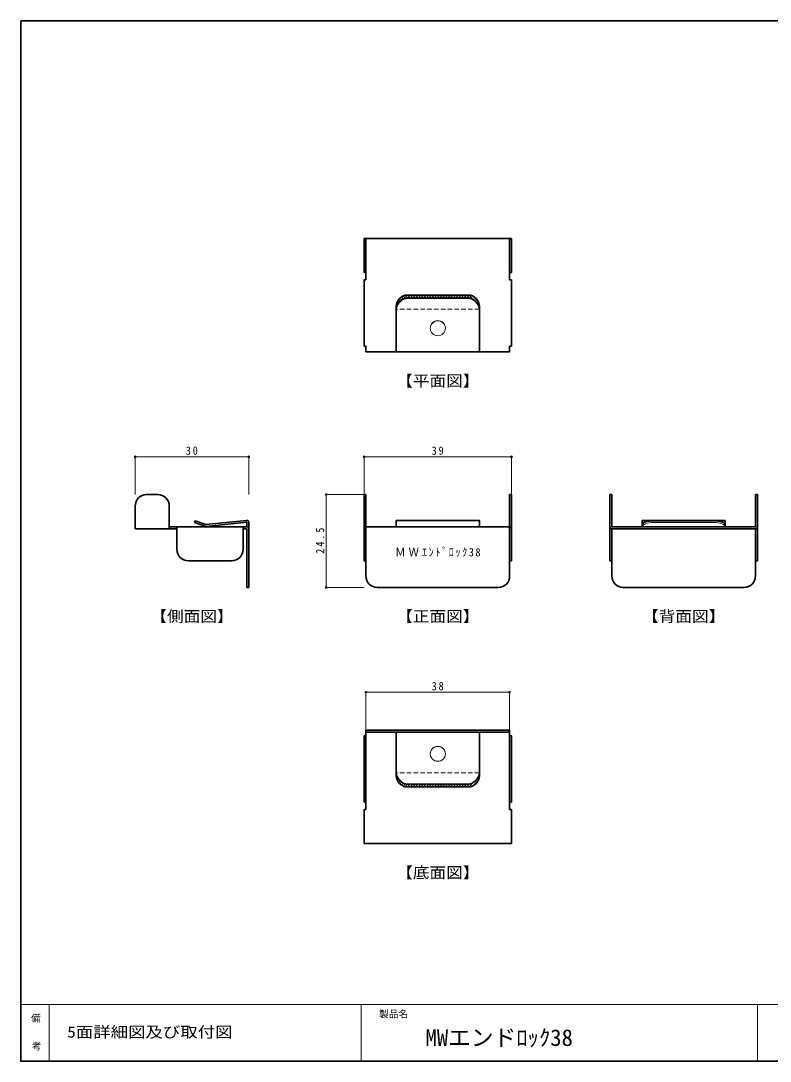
# Model space of a CAD drawing. Units: millimetres on the paper. Extents: x -195 to 195, y -138 to 138.
# Drawn here: x -194.8 to 3.4, y -137.5 to 137.5 of the extents above; entities that cross this region are included whole.
import ezdxf
from ezdxf.enums import TextEntityAlignment as Align

# ---------------------------------------------------------------- set-up
doc = ezdxf.new("R2010")
doc.units = ezdxf.units.MM
doc.header["$PDMODE"] = 32
doc.header["$PDSIZE"] = 0.5
doc.linetypes.add('DASHED1', pattern=[1.8, 1.2, -0.6])
for name, color, linetype, lineweight in [('0-2_本体', 7, 'Continuous', 35), ('0-8', 4, 'Continuous', 18), ('F-0_枠図面', 4, 'Continuous', 18)]:
    doc.layers.add(name, color=color, linetype=linetype, lineweight=lineweight)
doc.layers.add('F-2_文字1', color=7, linetype='Continuous')
doc.layers.add('F-3_文字2', color=7, linetype='Continuous')
doc.styles.add('ＭＳ ゴシック', font='')
doc.styles.get('ＭＳ ゴシック').set_extended_font_data('MS Gothic')

msp = doc.modelspace()

# ---------------------------------------------------------------- linework, layer by layer
at = {"layer": '0-2_本体'}
for p, q in [((-104, 80), (-104, 71)), ((-65, 80), (-104, 80)), ((-103.5, 80), (-103.5, 69)), ((-65.5, 80), (-65.5, 69)), ((-65, 80), (-65, 71)), ((-103.5, 71), (-104, 71)), ((-104, 69), (-104, 66.283)), ((-103.5, 69), (-104, 69)), ((-65, 71), (-65.5, 71)), ((-65, 69), (-65.5, 69)), ((-65, 69), (-65, 51.5)), ((-92.5, 65), (-76.5, 65)), ((-76.5, 64.283), (-92.5, 64.283)), ((-95.5, 62), (-95.5, 61.293)), ((-95.5, 61.293), (-95.5, 50)), ((-73.5, 62), (-73.5, 61.293)), ((-73.5, 61.293), (-73.5, 50)), ((-65.5, 50), (-103.5, 50)), ((-65.5, 51.5), (-65.5, 50)), ((-65, 51.5), (-65.5, 51.5)), ((-161.5, 12.25), (-158.5, 12.25)), ((-104, 3.75), (-104, 12.25)), ((-104, 12.25), (-103.5, 12.25)), ((-103.5, 3.75), (-103.5, 12.25)), ((-65.5, 3.75), (-65.5, 12.25)), ((-65.5, 12.25), (-65, 12.25)), ((-65, 3.75), (-65, 12.25)), ((-38.5, 3.75), (-38.5, 12.25)), ((-0.5, 3.75), (-0.5, 12.25)), ((-0.5, 12.25), (0, 12.25)), ((0, 3.75), (0, 12.25)), ((-164.5, 9.25), (-164.5, 3.25)), ((-155.5, 9.25), (-155.5, 3.25)), ((-153.5, 3.25), (-164.5, 3.25)), ((-135, 3.75), (-155.5, 3.75)), ((-153.5, -2.25), (-153.5, 3.75)), ((-148.612, 5.344), (-148.783, 4.875)), ((-145.793, 4.318), (-148.612, 5.344)), ((-135.052, 5.447), (-145.793, 4.318)), ((-136, -2.25), (-136, 3.75)), ((-135, 3.25), (-136, 3.25)), ((-135, 3.75), (-135, 4.95)), ((-135, 3.25), (-135, -12.25)), ((-134.5, 3.75), (-134.5, 4.95)), ((-134.5, 4.95), (-134.5, 3.25)), ((-134.5, 3.25), (-134.5, -12.25)), ((-103.5, 3.75), (-65.5, 3.75)), ((-103.5, -9.25), (-103.5, 3.75)), ((-95.5, 5.45), (-95.5, 3.75)), ((-65.5, -9.25), (-65.5, 3.75)), ((-65, 3.25), (-65, -5.25)), ((-39, 3.25), (-39, -5.25)), ((-0.499, 3.25), (-38.501, 3.25)), ((-0.5, 3.75), (-38.5, 3.75)), ((-38.5, -9.25), (-38.5, 3.25)), ((-30.5, 5.45), (-30.5, 3.75)), ((-30.5, 5.45), (-8.5, 5.45)), ((-27.5, 5.344), (-11.5, 5.344)), ((-8.5, 5.45), (-8.5, 3.75)), ((-0.5, -9.25), (-0.5, 3.25)), ((0, 3.25), (0, -5.25)), ((-150.5, -5.25), (-139, -5.25)), ((-65, -5.25), (-65.5, -5.25)), ((-39, -5.25), (-38.5, -5.25)), ((-0.5, -5.25), (0, -5.25)), ((-135, -12.25), (-134.5, -12.25)), ((-68.5, -12.25), (-100.5, -12.25)), ((-35.5, -12.25), (-3.5, -12.25)), ((-104, -66.283), (-104, -51.5)), ((-103.5, -51.5), (-104, -51.5)), ((-65.5, -50), (-103.5, -50)), ((-103.5, -51.5), (-103.5, -50)), ((-65.5, -50.5), (-103.5, -50.5)), ((-103.5, -69), (-103.5, -51.5)), ((-95.5, -61.293), (-95.5, -50.5)), ((-73.5, -61.293), (-73.5, -50.5)), ((-65.5, -51.5), (-65.5, -50)), ((-65, -51.5), (-65.5, -51.5)), ((-65.5, -69), (-65.5, -51.5)), ((-65, -69), (-65, -51.5)), ((-95.5, -62), (-95.5, -61.293)), ((-73.5, -62), (-73.5, -61.293)), ((-76.5, -64.283), (-92.5, -64.283)), ((-92.5, -65), (-76.5, -65)), ((-104, -69), (-104, -66.283)), ((-103.5, -69), (-104, -69)), ((-104, -80), (-104, -71)), ((-103.5, -71), (-104, -71)), ((-103.5, -71), (-103.5, -69)), ((-65, -69), (-65.5, -69)), ((-65.5, -71), (-65.5, -69)), ((-65, -71), (-65.5, -71)), ((-65, -80), (-65, -71)), ((-65, -80), (-104, -80))]:
    msp.add_line(p, q, dxfattribs=at)
at = {"layer": '0-2_本体', "color": 4, "lineweight": 18}
for p, q in [((-95.15, 63.407), (-94.794, 63.051)), ((-94.872, 63.837), (-94.453, 63.418)), ((-94.534, 64.205), (-94.059, 63.731)), ((-94.136, 64.515), (-93.607, 63.986)), ((-93.675, 64.76), (-93.091, 64.177)), ((-93.138, 64.931), (-92.49, 64.283)), ((-92.5, 65), (-91.783, 64.283)), ((-76.5, 64.112), (-92.5, 64.112)), ((-91.793, 65), (-91.076, 64.283)), ((-91.086, 65), (-90.369, 64.283)), ((-90.379, 65), (-89.662, 64.283)), ((-89.672, 65), (-88.955, 64.283)), ((-88.964, 65), (-88.248, 64.283)), ((-88.257, 65), (-87.541, 64.283)), ((-87.55, 65), (-86.833, 64.283)), ((-86.843, 65), (-86.126, 64.283)), ((-86.136, 65), (-85.419, 64.283)), ((-85.429, 65), (-84.712, 64.283)), ((-84.722, 65), (-84.005, 64.283)), ((-84.015, 65), (-83.298, 64.283)), ((-83.308, 65), (-82.591, 64.283)), ((-82.601, 65), (-81.884, 64.283)), ((-81.893, 65), (-81.177, 64.283)), ((-81.186, 65), (-80.469, 64.283)), ((-80.479, 65), (-79.762, 64.283)), ((-79.772, 65), (-79.055, 64.283)), ((-79.065, 65), (-78.348, 64.283)), ((-78.358, 65), (-77.641, 64.283)), ((-77.651, 65), (-76.934, 64.283)), ((-76.944, 65), (-76.184, 64.24)), ((-76.224, 64.987), (-75.017, 63.78)), ((-75.262, 64.733), (-73.767, 63.238)), ((-95.482, 62.325), (-95.305, 62.148)), ((-95.359, 62.909), (-95.08, 62.63)), ((-74.002, 62.766), (-73.513, 62.276)), ((-27.5, 4.875), (-11.5, 4.875)), ((-95.482, -62.325), (-95.305, -62.148)), ((-95.359, -62.909), (-95.08, -62.63)), ((-95.15, -63.407), (-94.794, -63.051)), ((-75.262, -64.733), (-73.767, -63.238)), ((-74.002, -62.766), (-73.513, -62.276)), ((-94.872, -63.837), (-94.453, -63.418)), ((-94.534, -64.205), (-94.059, -63.731)), ((-94.136, -64.515), (-93.607, -63.986)), ((-93.675, -64.76), (-93.091, -64.177)), ((-93.138, -64.931), (-92.49, -64.283)), ((-92.5, -65), (-91.783, -64.283)), ((-91.793, -65), (-91.076, -64.283)), ((-91.086, -65), (-90.369, -64.283)), ((-90.379, -65), (-89.662, -64.283)), ((-89.672, -65), (-88.955, -64.283)), ((-88.964, -65), (-88.248, -64.283)), ((-88.257, -65), (-87.541, -64.283)), ((-87.55, -65), (-86.833, -64.283)), ((-86.843, -65), (-86.126, -64.283)), ((-86.136, -65), (-85.419, -64.283)), ((-85.429, -65), (-84.712, -64.283)), ((-84.722, -65), (-84.005, -64.283)), ((-84.015, -65), (-83.298, -64.283)), ((-83.308, -65), (-82.591, -64.283)), ((-82.601, -65), (-81.884, -64.283)), ((-81.893, -65), (-81.177, -64.283)), ((-81.186, -65), (-80.469, -64.283)), ((-80.479, -65), (-79.762, -64.283)), ((-79.772, -65), (-79.055, -64.283)), ((-79.065, -65), (-78.348, -64.283)), ((-78.358, -65), (-77.641, -64.283)), ((-77.651, -65), (-76.934, -64.283)), ((-76.944, -65), (-76.184, -64.24)), ((-76.224, -64.987), (-75.017, -63.78))]:
    msp.add_line(p, q, dxfattribs=at)
at = {"layer": '0-2_本体', "color": 4, "linetype": 'DASHED1', "lineweight": 18}
for p, q in [((-73.5, 61.293), (-95.5, 61.293)), ((-73.5, -61.293), (-95.5, -61.293))]:
    msp.add_line(p, q, dxfattribs=at)
at = {"layer": '0-2_本体', "linetype": 'DASHED1'}
msp.add_line((-73.5, 50), (-95.5, 50), dxfattribs=at)
at = {"layer": '0-2_本体'}
for points in [[(-104, 66.283), (-104, 51.5), (-103.5, 51.5), (-103.5, 50)], [(-39, 3.75), (-39, 12.25), (-38.5, 12.25)], [(-135, 4.95), (-145.856, 3.809), (-148.783, 4.875)], [(-104, 3.25), (-104, -5.25), (-103.5, -5.25)], [(-95.5, 5.45), (-73.5, 5.45), (-73.5, 3.75)]]:
    msp.add_lwpolyline(points, dxfattribs=at)
for centre, radius, start, end in [((-92.5, 62), 3, 90, 180), ((-92.211, 60.993), 3.302, 95.01625, 174.79448), ((-76.5, 62), 3, 0, 90), ((-76.789, 60.993), 3.302, 5.20552, 84.98375), ((-161.5, 9.25), 3, 90, 180), ((-158.5, 9.25), 3, 0, 90), ((-145.793, 4.318), 0.5, 250.00285, 276.00214), ((-135, 4.95), 0.5, 0, 96.00009), ((-135, 3.25), 0.5, 0, 90), ((-103.5, 3.25), 0.5, 90, 180), ((-103.5, 3.75), 0.5, 180, 209.99998), ((-65.5, 3.25), 0.5, 0, 90), ((-65.5, 3.75), 0.5, 329.99989, 0), ((-38.5, 3.75), 0.5, 180, 270.09432), ((-38.499, 3.25), 0.501, 150.03985, 180), ((-0.5, 3.75), 0.5, 269.90568, 0), ((-0.499, 3.25), 0.499, 0, 30.03988), ((-150.5, -2.25), 3, 180, 270), ((-139, -2.25), 3, 270, 0), ((-100.5, -9.25), 3, 180, 270), ((-68.5, -9.25), 3, 270, 0), ((-35.5, -9.25), 3, 180, 270), ((-3.5, -9.25), 3, 270, 0), ((-92.211, -60.993), 3.302, 185.20552, 264.98375), ((-92.5, -62), 3, 180, 270), ((-76.789, -60.993), 3.302, 275.01625, 354.79448), ((-76.5, -62), 3, 270, 0)]:
    msp.add_arc(centre, radius, start, end, dxfattribs=at)
at = {"layer": '0-2_本体', "color": 4, "lineweight": 18}
for centre, start, end in [((-92.174, 60.759), 95.55453, 170.88387), ((-76.826, 60.759), 9.11613, 84.44547)]:
    msp.add_arc(centre, 3.369, start, end, dxfattribs=at)
for centre, major_axis, ratio, start_param, end_param in [((-84.5, 56.2), (2, 0), 0.9945, 6.2831853, 9.424778), ((-27.5, 3.75), (3.003, 0), 0.3745, 1.5707963, 3.0976868), ((-11.5, 3.75), (-3.003, 0), 0.3745, 3.1854985, 4.712389), ((-84.5, -56.287), (-2, 0), 0.9945, 3.1415927, 6.2831853)]:
    msp.add_ellipse(centre, major_axis=major_axis, ratio=ratio, start_param=start_param, end_param=end_param, dxfattribs=at)
for centre, major_axis in [((-84.5, 56.252), (2, 0)), ((-84.5, -56.235), (-2, 0))]:
    msp.add_ellipse(centre, major_axis=major_axis, ratio=0.9945, dxfattribs=at)
at = {"layer": '0-2_本体'}
for centre, major_axis, start_param, end_param in [((-27.5, 4.22), (3.003, 0), 1.5707963, 3.0976868), ((-11.5, 4.22), (-3.003, 0), 3.1854985, 4.712389)]:
    msp.add_ellipse(centre, major_axis=major_axis, ratio=0.3745, start_param=start_param, end_param=end_param, dxfattribs=at)
at = {"layer": '0-8'}
for p, q in [((-164.5, 22.25), (-134.5, 22.25)), ((-164.5, 22.25), (-164.5, 12.25)), ((-134.5, 22.25), (-134.5, 12.25)), ((-104, 22.25), (-65, 22.25)), ((-104, 22.25), (-104, 12.25)), ((-65, 22.25), (-65, 12.25)), ((-114, 12.25), (-114, -12.25)), ((-114, 12.25), (-104, 12.25)), ((-114, -12.25), (-104, -12.25)), ((-103.5, -40), (-65.5, -40)), ((-103.5, -40), (-103.5, -50)), ((-65.5, -40), (-65.5, -50))]:
    msp.add_line(p, q, dxfattribs=at)
for p in [(-164.5, 22.25), (-134.5, 22.25), (-104, 22.25), (-65, 22.25), (-114, 12.25), (-114, -12.25), (-103.5, -40), (-65.5, -40)]:
    msp.add_point(p, dxfattribs=at)
at = {"layer": 'F-0_枠図面', "color": 7, "lineweight": 35}
msp.add_line((-194.75, 137.5), (194.75, 137.5), dxfattribs=at)
at = {"layer": 'F-0_枠図面'}
for p, q in [((-194.75, -122.5), (194.75, -122.5)), ((-187.25, -122.5), (-187.25, -137.5)), ((-104.75, -122.5), (-104.75, -137.5)), ((0, -122.5), (0, -137.5))]:
    msp.add_line(p, q, dxfattribs=at)
at = {"layer": 'F-0_枠図面', "color": 7, "lineweight": 35}
msp.add_lwpolyline([(-194.75, 137.5), (-194.75, -137.5), (194.75, -137.5)], dxfattribs=at)

# ---------------------------------------------------------------- texts
at = {"layer": '0-2_本体', "insert": (-95.75, -4.25), "char_height": 2.199, "attachment_point": 7, "style": 'ＭＳ ゴシック'}
msp.add_mtext('\\T1.31;\\W0.9;ＭＷｴﾝﾄﾞﾛｯｸ38', dxfattribs=at)
at = {"layer": '0-8', "color": 7, "style": 'ＭＳ ゴシック', "width": 1.1}
for s, p in [('【平面図】', (-95.5, 40)), ('【側面図】', (-160.5, -22.25)), ('【正面図】', (-95.5, -22.25)), ('【背面図】', (-30.5, -22.25)), ('【底面図】', (-95.5, -90))]:
    msp.add_text(s, height=2.933, dxfattribs=at).set_placement(p, align=Align.BOTTOM_LEFT)
at = {"layer": '0-8', "color": 7, "char_height": 2.199, "attachment_point": 7, "style": 'ＭＳ ゴシック'}
for s, insert in [('\\T1.36;\\W0.9;30', (-151.125, 22.75)), ('\\T1.36;\\W0.9;39', (-86.125, 22.75)), ('\\T1.36;\\W0.9;38', (-86.125, -39.5))]:
    msp.add_mtext(s, dxfattribs=dict(at, insert=insert))
at = {"layer": '0-8', "color": 7, "insert": (-114.5, -3.375), "char_height": 2.199, "attachment_point": 7, "rotation": 90, "style": 'ＭＳ ゴシック'}
msp.add_mtext('\\T1.38;\\W0.9;24.5', dxfattribs=at)
at = {"layer": 'F-2_文字1', "style": 'ＭＳ ゴシック'}
for s, p in [('備', (-192.039, -127.587)), ('製品名', (-100.023, -126.502)), ('考', (-191.86, -135.01))]:
    msp.add_text(s, height=1.833, dxfattribs=at).set_placement(p, align=Align.BOTTOM_LEFT)
at = {"layer": 'F-3_文字2', "style": 'ＭＳ ゴシック', "width": 1.15}
msp.add_text('5面詳細図及び取付図', height=2.933, dxfattribs=at).set_placement((-182.486, -132.132), align=Align.BOTTOM_LEFT)
at = {"layer": 'F-3_文字2', "style": 'ＭＳ ゴシック'}
msp.add_text('MWエンドﾛｯｸ38', height=4.399, dxfattribs=at).set_placement((-87.749, -134.791), align=Align.BOTTOM_LEFT)

doc.saveas('drawing.dxf')
